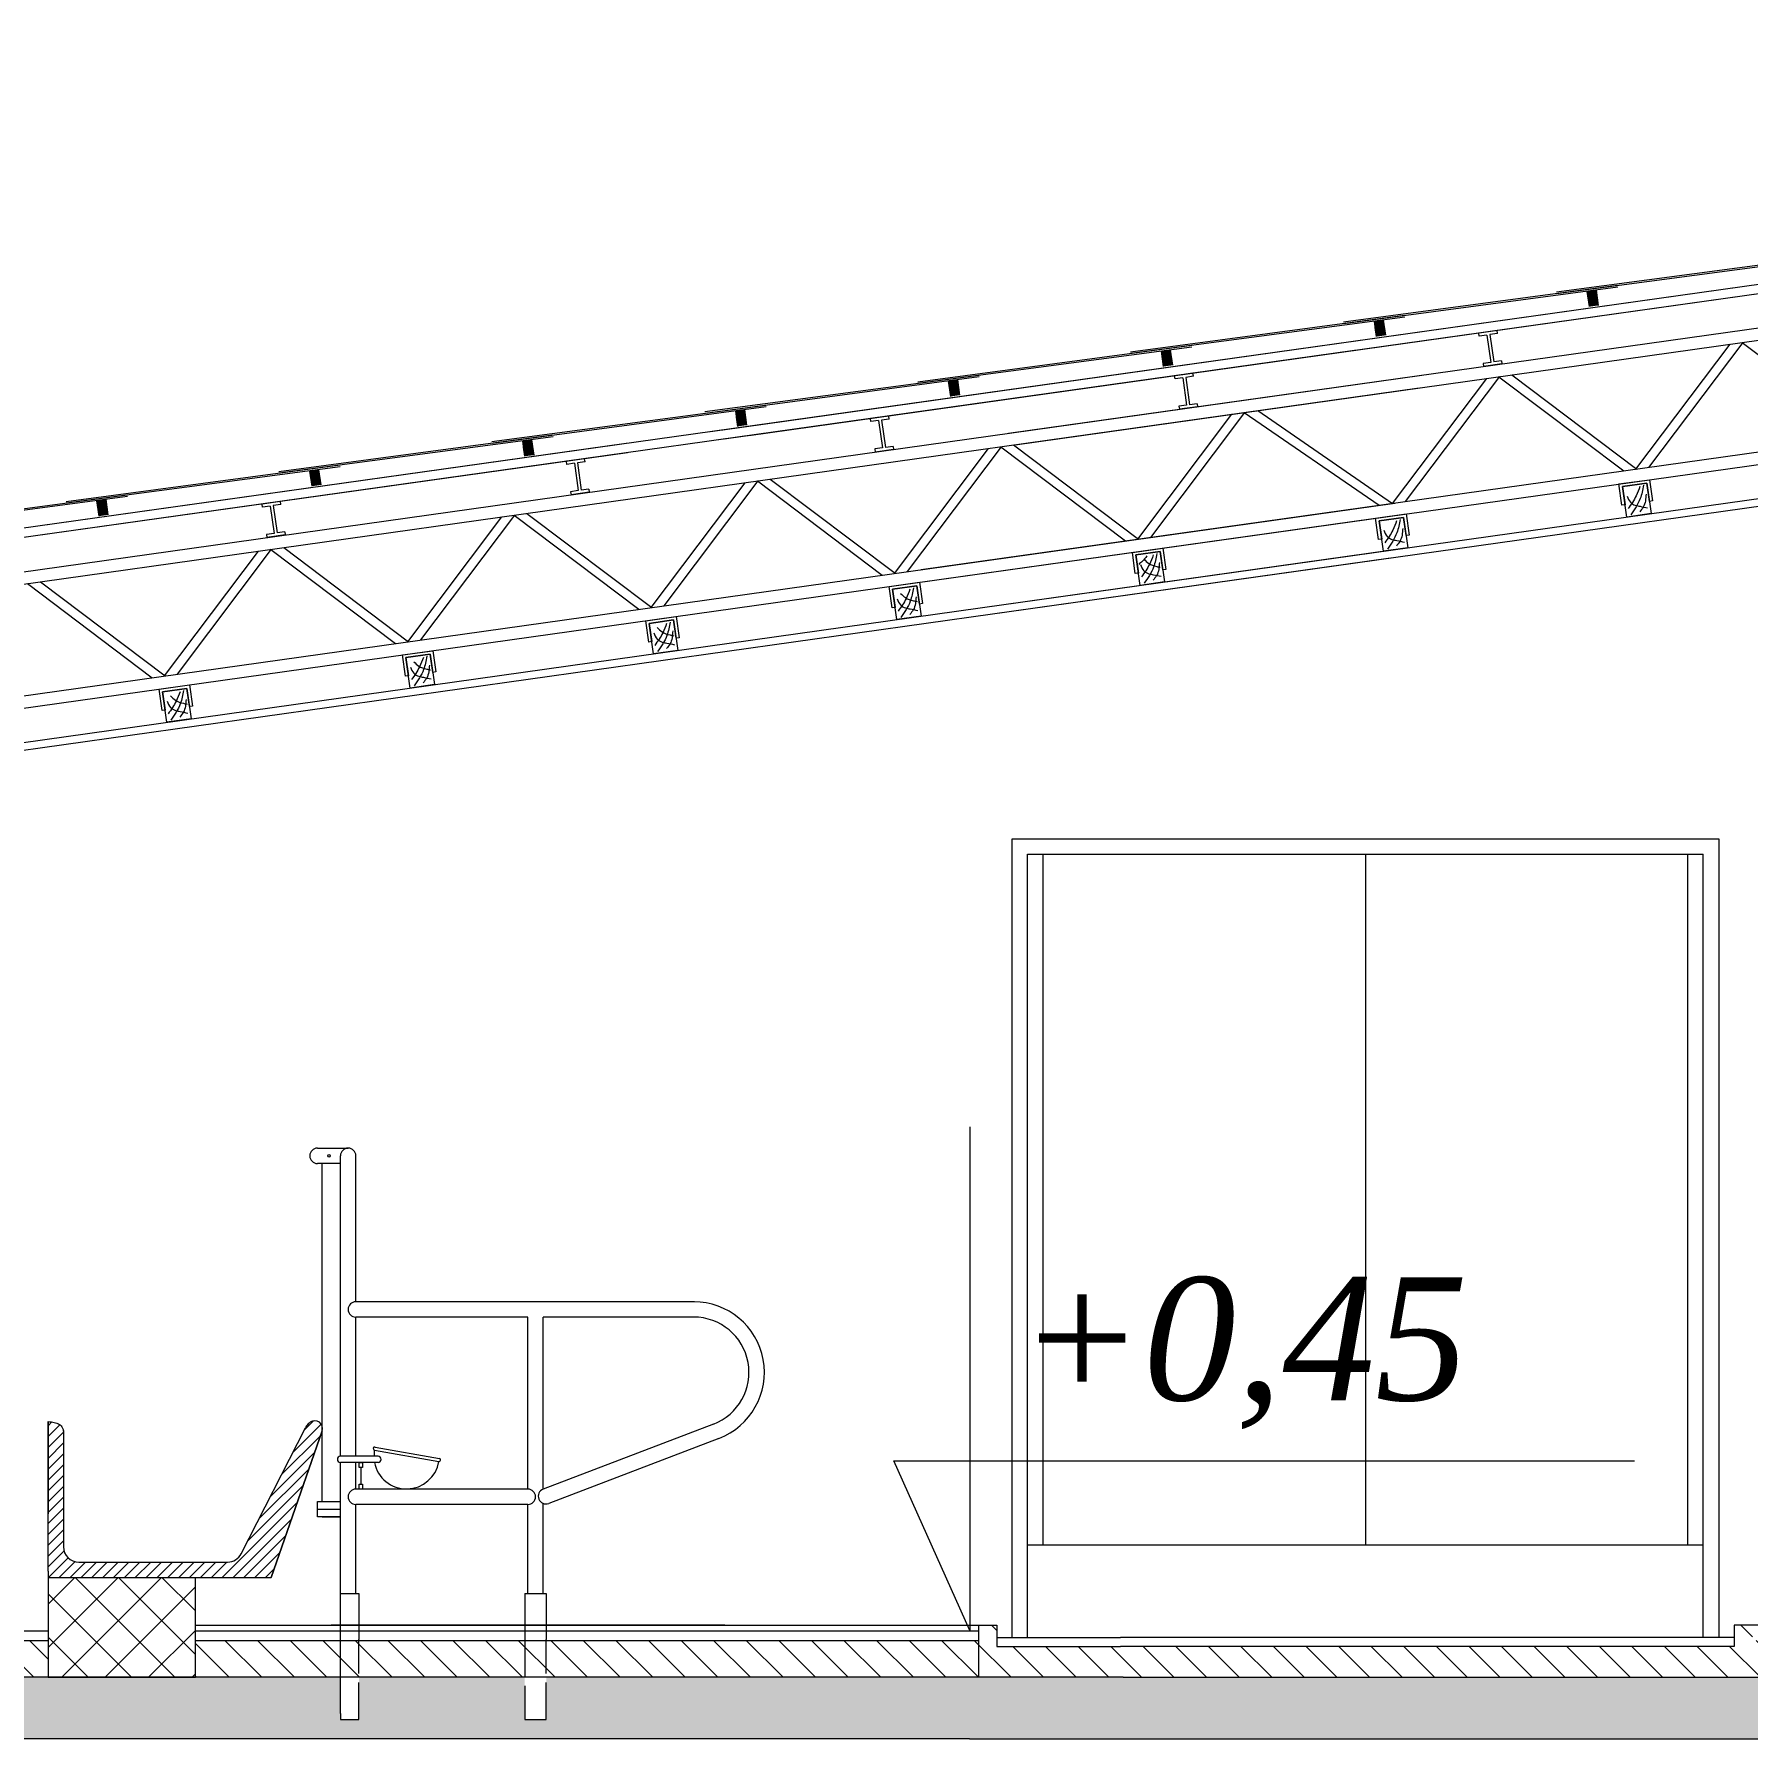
# Model space of a CAD drawing. Header units: millimetres. Extents: x 73 to 57768, y -40361 to 10065.
# Drawn here: x 37302 to 37860, y 7061 to 7615 of the extents above; entities that cross this region are included whole.
import ezdxf

# ---------------------------------------------------------------- set-up
doc = ezdxf.new("R2010")
doc.units = ezdxf.units.MM
doc.linetypes.add('ACAD_ISO02W100', pattern=[15, 12, -3])
doc.layers.add('pogled', color=7, linetype='Continuous', lineweight=5, true_color=0x8db1c3)
doc.layers.add('tanka', color=140, linetype='Continuous', lineweight=9)
doc.layers.add('zidovi', color=195, linetype='Continuous', lineweight=5)
doc.styles.add('zlaja', font='verdana.TTF', dxfattribs={"height": 40})
pattern_1 = [(135, (56901.917, 3973.587), (5.3033009, 5.3033009), [])]

msp = doc.modelspace()

# ---------------------------------------------------------------- hatches: boundary and pattern name
at = {"layer": 'pogled'}
for points in [[(37810.444, 7532.167), (37807.473, 7531.75), (37808.169, 7526.798), (37811.139, 7527.216)], [(37741.125, 7522.425), (37738.154, 7522.007), (37738.85, 7517.056), (37741.821, 7517.474)], [(37671.806, 7512.683), (37668.835, 7512.265), (37669.531, 7507.314), (37672.502, 7507.731)], [(37602.487, 7502.941), (37599.516, 7502.523), (37600.212, 7497.572), (37603.183, 7497.989)], [(37533.169, 7493.199), (37530.198, 7492.781), (37530.894, 7487.83), (37533.864, 7488.247)], [(37463.85, 7483.456), (37460.879, 7483.039), (37461.575, 7478.088), (37464.546, 7478.505)], [(37394.531, 7473.714), (37391.56, 7473.297), (37392.256, 7468.345), (37395.227, 7468.763)], [(37325.212, 7463.972), (37322.241, 7463.555), (37322.937, 7458.603), (37325.908, 7459.021)]]:
    msp.add_hatch(color=256, dxfattribs=at).paths.add_polyline_path(points)
at = {"layer": 'tanka'}
h = msp.add_hatch(dxfattribs=at)
h.set_pattern_fill('ANSI31', color=256, scale=20, style=0)
h.set_pattern_definition([(45, (29526.2324, 3653.2912), (-1.76776695, 1.76776695), [])])
edge = h.paths.add_edge_path()
edge.add_arc((37364.76, 7123.082), 5, 270, 332.97952, ccw=False)
edge.add_line((37364.76, 7118.082), (37316.332, 7118.082))
edge.add_arc((37316.332, 7123.082), 5, 180, 270, ccw=False)
edge.add_line((37311.332, 7123.082), (37311.332, 7141.882))
edge.add_line((37311.332, 7141.882), (37311.332, 7158.929))
edge.add_spline(control_points=[(37311.332, 7158.929), (37311.38, 7159.72), (37311.465, 7161.101), (37310.468, 7162.751), (37308.975, 7163.407), (37307.639, 7163.725), (37306.69, 7163.803), (37306.332, 7163.833)], knot_values=[0, 0, 0, 0, 2.3355604, 4.0817695, 5.3443707, 7.120445, 8.1969062, 8.1969062, 8.1969062, 8.1969062], degree=3, periodic=0)
edge.add_line((37306.332, 7163.833), (37306.332, 7133.833))
edge.add_line((37306.332, 7133.833), (37306.332, 7115.082))
edge.add_line((37306.332, 7115.082), (37306.332, 7113.082))
edge.add_line((37306.332, 7113.082), (37378.932, 7113.082))
edge.add_line((37378.932, 7113.082), (37395.528, 7160.771))
edge.add_arc((37393.167, 7161.593), 2.5, 340.81224, 476.37895)
edge.add_spline(control_points=[(37392.056, 7163.833), (37391.573, 7163.532), (37391.09, 7163.232), (37390.738, 7162.815)], knot_values=[0, 0, 0, 0, 1.6652087, 1.6652087, 1.6652087, 1.6652087], degree=3, periodic=0)
edge.add_spline(control_points=[(37390.738, 7162.815), (37390.787, 7162.876), (37391.058, 7163.182), (37391.405, 7163.417), (37391.687, 7163.608)], knot_values=[0, 0, 0, 0, 0.2369693, 1.2430583, 1.2430583, 1.2430583, 1.2430583], degree=3, periodic=0)
edge.add_spline(control_points=[(37390.738, 7162.815), (37390.481, 7162.501), (37390.288, 7162.128), (37390.095, 7161.755)], knot_values=[1.2430583, 1.2430583, 1.2430583, 1.2430583, 2.475828, 2.475828, 2.475828, 2.475828], degree=3, periodic=0)
edge.add_line((37390.095, 7161.755), (37369.214, 7120.81))
h = msp.add_hatch(dxfattribs=at)
h.set_pattern_fill('ANSI37', color=256, scale=80, style=0)
h.set_pattern_definition([(135, (56901.917, 3973.587), (7.071068, 7.071068), []), (45, (56901.917, 3973.587), (7.071068, -7.071068), [])])
h.paths.add_polyline_path([(37306.332, 7080.582), (37306.332, 7103.082), (37306.332, 7113.082), (37354.332, 7113.082), (37354.332, 7080.582)])
h = msp.add_hatch(dxfattribs=at)
h.set_pattern_fill('ANSI31', color=256, scale=60, style=0)
h.set_pattern_definition(pattern_1)
h.paths.add_polyline_path([(38164.151, 7092.582), (38433.148, 7092.582), (38433.148, 7080.582), (38164.151, 7080.582)])
h.paths.add_polyline_path([(38068.956, 7092.582), (38116.151, 7092.582), (38116.151, 7080.582), (38068.956, 7080.582)])
h.paths.add_polyline_path([(38062.956, 7092.582), (38068.956, 7092.582), (38068.956, 7080.582), (38062.956, 7080.582)])
h.paths.add_polyline_path([(38008.956, 7092.582), (38062.956, 7092.582), (38062.956, 7080.582), (38008.956, 7080.582)])
h.paths.add_polyline_path([(38001.956, 7092.582), (38008.956, 7092.582), (38008.956, 7080.582), (38001.956, 7080.582)])
h.paths.add_polyline_path([(37906.508, 7092.582), (38001.956, 7092.582), (38001.956, 7080.582), (37906.508, 7080.582)])
h.paths.add_polyline_path([(37861.242, 7092.582), (37906.508, 7092.582), (37906.508, 7080.582), (37861.242, 7080.582)])
h.paths.add_polyline_path([(37609.242, 7097.582), (37615.242, 7097.582), (37615.242, 7090.582), (37655.507, 7090.582), (37855.242, 7090.582), (37855.242, 7097.582), (37861.242, 7097.582), (37861.242, 7080.582), (37656.332, 7080.582), (37609.242, 7080.582)])
h.paths.add_polyline_path([(37468.528, 7092.582), (37609.242, 7092.582), (37609.242, 7080.582), (37468.528, 7080.582)])
h.paths.add_polyline_path([(37461.528, 7092.582), (37468.528, 7092.582), (37468.528, 7080.582), (37461.528, 7080.582)])
h.paths.add_polyline_path([(37407.528, 7092.582), (37461.528, 7092.582), (37461.528, 7080.582), (37407.528, 7080.582)])
h.paths.add_polyline_path([(37401.528, 7092.582), (37407.528, 7092.582), (37407.528, 7080.582), (37401.528, 7080.582)])
h.paths.add_polyline_path([(37354.332, 7092.582), (37401.528, 7092.582), (37401.528, 7080.582), (37354.332, 7080.582)])
h = msp.add_hatch(dxfattribs=at)
h.set_pattern_fill('ANSI31', color=256, scale=60, style=0)
h.set_pattern_definition(pattern_1)
h.paths.add_polyline_path([(37045.242, 7092.582), (37306.332, 7092.582), (37306.332, 7080.582), (37045.242, 7080.582)])
h = msp.add_hatch(dxfattribs=at)
h.set_pattern_fill('AR-CONC', color=256, scale=3.5, style=0)
h.set_pattern_definition([(130, (56901.917, 3973.587), (-25.104106, -2.196325), [2.625, -28.875]), (185, (56901.917, 3973.587), (4.856297, 26.326725), [2.1, -23.1]), (79.5486, (56899.825, 3973.404), (-20.247828, 24.130384), [2.230907, -24.539974]), (133.8158, (56901.917, 3980.587), (-37.353437, -5.793166), [3.9375, -43.3125]), (83.3644, (56898.804, 3980.104), (-32.713195, 34.094125), [3.34636, -36.809955]), (188.8158, (56901.917, 3980.587), (-32.71317, 34.09415), [3.15, -34.65]), (159, (56898.417, 3978.837), (-20.891747, -14.091661), [2.625, -28.875]), (214, (56898.417, 3978.837), (-8.516037, 25.38025), [2.1, -23.1]), (108.5486, (56896.676, 3977.663), (-29.407792, 11.288567), [2.230907, -24.539974]), (142.5, (56901.917, 3973.587), (-0.425595, 11.651285), [0, -22.82, 0, -23.45, 0, -23.1875]), (172.5, (56901.917, 3973.587), (-9.207434, 13.80441), [0, -13.37, 0, -22.295, 0, -8.8375]), (212.5, (56909.722, 3973.587), (-18.6837853, -0.7894205), [0, -8.75, 0, -27.3, 0, -36.225]), (222.5, (56913.222, 3973.587), (-20.411516, 3.503674), [0, -11.375, 0, -18.13, 0, -25.725])])
h.paths.add_polyline_path([(37045.242, 7080.582), (37401.528, 7080.582), (37401.528, 7068.849), (37401.528, 7066.857), (37407.528, 7066.857), (37407.528, 7080.582), (37461.528, 7080.582), (37461.528, 7066.857), (37468.528, 7066.857), (37468.528, 7080.582), (37656.332, 7080.582), (37906.508, 7080.582), (37906.508, 7060.582), (37606.332, 7060.582), (37045.242, 7060.582)])

# ---------------------------------------------------------------- linework, layer by layer
at = {"layer": 'pogled'}
for p, q in [((38442.742, 7615.477), (37522.034, 7486.08)), ((38442.742, 7612.447), (37523.805, 7483.299)), ((37619, 7485.57), (38417.987, 7597.86)), ((37621.197, 7481.839), (38412.27, 7593.014)), ((38049.135, 7560.159), (37526.012, 7486.639)), ((37590.558, 7441.179), (38435.507, 7559.929)), ((38049.553, 7557.188), (37526.429, 7483.668)), ((38049.553, 7557.188), (37534.485, 7484.8)), ((37588.724, 7436.882), (38440.461, 7556.586)), ((37886.625, 7543.379), (37797.413, 7531.49)), ((37886.694, 7542.883), (37797.483, 7530.995)), ((37817.306, 7533.636), (37728.095, 7521.748)), ((37817.375, 7533.141), (37728.164, 7521.253)), ((37808.169, 7526.798), (37807.473, 7531.75)), ((37811.139, 7527.216), (37810.444, 7532.167)), ((37811.139, 7527.216), (37810.444, 7532.167)), ((37808.169, 7526.798), (37807.751, 7529.769)), ((37747.987, 7523.894), (37658.776, 7512.006)), ((37747.987, 7523.894), (37658.776, 7512.006)), ((37748.057, 7523.399), (37658.845, 7511.51)), ((37748.057, 7523.399), (37658.845, 7511.51)), ((37738.85, 7517.056), (37738.154, 7522.007)), ((37741.821, 7517.474), (37741.125, 7522.425)), ((37741.821, 7517.474), (37741.125, 7522.425)), ((37731.275, 7515.487), (36967.484, 7408.143)), ((37738.85, 7517.056), (37738.432, 7520.027)), ((37823.321, 7473.892), (37853.96, 7514.552)), ((37827.522, 7474.483), (37858.162, 7515.142)), ((37857.921, 7515.109), (37898.581, 7484.469)), ((37731.692, 7512.516), (36969.255, 7405.362)), ((37678.668, 7514.152), (37589.457, 7502.263)), ((37678.738, 7513.657), (37589.527, 7501.768)), ((37669.531, 7507.314), (37668.835, 7512.265)), ((37672.502, 7507.731), (37671.806, 7512.683)), ((37672.502, 7507.731), (37671.806, 7512.683)), ((36981.465, 7395.97), (37753.633, 7504.491)), ((37609.35, 7504.41), (37520.138, 7492.521)), ((37609.419, 7503.915), (37520.208, 7492.026)), ((37744.099, 7462.758), (37774.739, 7503.418)), ((37748.301, 7463.349), (37778.94, 7504.009)), ((37778.7, 7503.975), (37819.36, 7473.335)), ((37782.901, 7504.565), (37823.561, 7473.926)), ((36983.663, 7392.24), (37752.748, 7500.327)), ((37600.212, 7497.572), (37599.516, 7502.523)), ((37600.212, 7497.572), (37599.795, 7500.543)), ((37603.183, 7497.989), (37602.487, 7502.941)), ((37603.183, 7497.989), (37602.487, 7502.941)), ((37540.031, 7494.668), (37450.819, 7482.779)), ((37540.1, 7494.173), (37450.889, 7482.284)), ((37530.894, 7487.83), (37530.198, 7492.781)), ((37533.864, 7488.247), (37533.169, 7493.199)), ((37533.864, 7488.247), (37533.169, 7493.199)), ((37665.316, 7451.686), (37695.956, 7492.346)), ((37695.798, 7492.324), (37739.703, 7462.14)), ((37700.195, 7492.942), (37744.099, 7462.758)), ((37530.894, 7487.83), (37530.476, 7490.801)), ((37661.115, 7451.096), (37691.754, 7491.755)), ((37494.585, 7482.222), (36971.462, 7408.702)), ((37470.712, 7484.926), (37381.501, 7473.037)), ((37470.782, 7484.431), (37381.57, 7472.542)), ((37461.575, 7478.088), (37460.879, 7483.039)), ((37464.546, 7478.505), (37463.85, 7483.456)), ((37464.546, 7478.505), (37463.85, 7483.456)), ((37586.095, 7440.552), (37616.734, 7481.212)), ((37616.494, 7481.178), (37657.154, 7450.539)), ((37620.695, 7481.769), (37661.355, 7451.129)), ((37495.002, 7479.251), (36971.879, 7405.731)), ((37495.002, 7479.251), (36979.934, 7406.863)), ((37461.575, 7478.088), (37461.157, 7481.058)), ((37581.893, 7439.962), (37612.533, 7480.622)), ((37401.393, 7475.184), (37312.182, 7463.295)), ((37401.463, 7474.689), (37312.252, 7462.8)), ((37392.256, 7468.345), (37391.56, 7473.297)), ((37392.256, 7468.345), (37391.839, 7471.316)), ((37395.227, 7468.763), (37394.531, 7473.714)), ((37395.227, 7468.763), (37394.531, 7473.714)), ((37506.873, 7429.418), (37537.513, 7470.078)), ((37537.272, 7470.044), (37577.932, 7439.405)), ((37541.474, 7470.635), (37582.134, 7439.995)), ((37332.075, 7465.442), (37242.863, 7453.553)), ((37332.144, 7464.946), (37242.933, 7453.058)), ((37502.672, 7428.828), (37533.311, 7469.488)), ((36953.023, 7351.58), (37744.783, 7462.854)), ((37322.937, 7458.603), (37322.241, 7463.555)), ((37322.937, 7458.603), (37322.52, 7461.574)), ((37325.908, 7459.021), (37325.212, 7463.972)), ((37325.908, 7459.021), (37325.212, 7463.972)), ((37427.652, 7418.284), (37458.291, 7458.944)), ((37458.051, 7458.911), (37498.711, 7428.271)), ((37462.252, 7459.501), (37502.912, 7428.862)), ((36951.189, 7347.283), (37743.898, 7458.691)), ((37423.45, 7417.694), (37454.09, 7458.354)), ((37348.43, 7407.151), (37379.07, 7447.81)), ((37378.829, 7447.777), (37419.489, 7417.137)), ((37383.031, 7448.367), (37423.691, 7417.728)), ((37344.229, 7406.56), (37374.868, 7447.22)), ((37299.608, 7436.643), (37340.268, 7406.003)), ((37303.809, 7437.233), (37344.469, 7406.594)), ((37620.242, 7093.582), (37620.242, 7353.582)), ((37620.242, 7353.582), (37850.242, 7353.582)), ((37850.242, 7353.582), (37850.242, 7093.582)), ((37625.242, 7093.582), (37625.242, 7348.582)), ((37625.242, 7348.582), (37845.242, 7348.582)), ((37630.242, 7348.582), (37630.242, 7123.582)), ((37735.242, 7348.582), (37735.242, 7123.582)), ((37840.242, 7123.582), (37840.242, 7348.582)), ((37845.242, 7093.582), (37845.242, 7348.582)), ((37845.242, 7123.582), (37625.242, 7123.582))]:
    msp.add_line(p, q, dxfattribs=at)
at = {"layer": 'pogled', "linetype": 'Continuous'}
for p, q in [((37394.028, 7252.845), (37404.028, 7252.849)), ((37401.528, 7247.845), (37394.028, 7247.845)), ((37395.528, 7137.849), (37395.528, 7247.845)), ((37401.528, 7152.528), (37401.528, 7250.349)), ((37406.528, 7202.849), (37406.528, 7250.349)), ((37516.797, 7202.849), (37406.528, 7202.849)), ((37406.528, 7152.528), (37406.528, 7197.849)), ((37462.528, 7197.849), (37406.528, 7197.849)), ((37462.528, 7141.849), (37462.528, 7197.849)), ((37467.528, 7141.849), (37467.528, 7197.849)), ((37516.528, 7197.849), (37467.528, 7197.849)), ((37522.954, 7163.036), (37467.528, 7141.849)), ((37524.74, 7158.365), (37469.313, 7137.179)), ((37413.771, 7152.528), (37401.528, 7152.528)), ((37412.623, 7154.551), (37433.54, 7150.83)), ((37412.798, 7155.536), (37433.715, 7151.814)), ((37401.528, 7068.849), (37401.528, 7150.528)), ((37413.771, 7150.528), (37401.528, 7150.528)), ((37406.528, 7141.849), (37406.528, 7150.528)), ((37408.155, 7148.887), (37408.155, 7143.49)), ((37462.528, 7141.849), (37406.528, 7141.849)), ((37394.028, 7132.849), (37394.028, 7137.849)), ((37394.028, 7137.849), (37401.528, 7137.849)), ((37394.028, 7135.349), (37401.528, 7135.349)), ((37462.528, 7136.849), (37406.528, 7136.849)), ((37406.528, 7107.849), (37406.528, 7136.849)), ((37462.528, 7107.849), (37462.528, 7136.849)), ((37467.528, 7107.849), (37467.528, 7137.179)), ((37401.528, 7132.849), (37394.028, 7132.849)), ((37395.528, 7132.849), (37401.528, 7132.849)), ((37401.528, 7107.849), (37407.528, 7107.849)), ((37407.528, 7107.849), (37407.528, 7092.849)), ((37461.528, 7107.849), (37468.528, 7107.849)), ((37461.528, 7107.849), (37461.528, 7092.849)), ((37468.528, 7107.849), (37468.528, 7092.849)), ((37526.63, 7097.582), (37398.472, 7097.582))]:
    msp.add_line(p, q, dxfattribs=at)
at = {"layer": 'pogled', "linetype": 'ACAD_ISO02W100'}
for p, q in [((37407.528, 7066.857), (37407.528, 7092.849)), ((37461.528, 7092.849), (37461.528, 7066.857)), ((37468.528, 7066.857), (37468.528, 7092.849)), ((37401.528, 7068.849), (37401.528, 7066.857)), ((37401.528, 7066.857), (37407.528, 7066.857)), ((37461.528, 7066.857), (37468.528, 7066.857))]:
    msp.add_line(p, q, dxfattribs=at)
at = {"layer": 'pogled'}
for points in [[(37819.748, 7462.282), (37818.757, 7462.143), (37817.783, 7469.074), (37827.686, 7470.466), (37828.66, 7463.534), (37827.67, 7463.395), (37826.835, 7469.337), (37818.913, 7468.223)], [(37818.913, 7468.223), (37826.835, 7469.337), (37828.226, 7459.434), (37820.304, 7458.321)], [(37740.526, 7451.148), (37739.536, 7451.009), (37738.562, 7457.941), (37748.464, 7459.332), (37749.439, 7452.401), (37748.448, 7452.261), (37747.613, 7458.203), (37739.691, 7457.09)], [(37739.691, 7457.09), (37747.613, 7458.203), (37749.005, 7448.3), (37741.083, 7447.187)], [(37661.305, 7440.014), (37660.314, 7439.875), (37659.34, 7446.807), (37669.243, 7448.199), (37670.217, 7441.267), (37669.227, 7441.127), (37668.392, 7447.069), (37660.47, 7445.956)], [(37661.305, 7440.014), (37660.314, 7439.875), (37659.34, 7446.807), (37669.243, 7448.199), (37670.217, 7441.267), (37669.227, 7441.127), (37668.392, 7447.069), (37660.47, 7445.956)], [(37660.47, 7445.956), (37668.392, 7447.069), (37669.784, 7437.166), (37661.861, 7436.053)], [(37660.47, 7445.956), (37668.392, 7447.069), (37669.784, 7437.166), (37661.861, 7436.053)], [(37582.083, 7428.88), (37581.093, 7428.741), (37580.119, 7435.673), (37590.021, 7437.065), (37590.996, 7430.133), (37590.005, 7429.994), (37589.17, 7435.935), (37581.248, 7434.822)], [(37581.248, 7434.822), (37589.17, 7435.935), (37590.562, 7426.033), (37582.64, 7424.919)], [(37502.862, 7417.746), (37501.872, 7417.607), (37500.897, 7424.539), (37510.8, 7425.931), (37511.774, 7418.999), (37510.784, 7418.86), (37509.949, 7424.801), (37502.027, 7423.688)], [(37502.027, 7423.688), (37509.949, 7424.801), (37511.341, 7414.899), (37503.419, 7413.785)], [(37423.64, 7406.613), (37422.65, 7406.473), (37421.676, 7413.405), (37431.579, 7414.797), (37432.553, 7407.865), (37431.563, 7407.726), (37430.727, 7413.668), (37422.805, 7412.554)], [(37422.805, 7412.554), (37430.727, 7413.668), (37432.119, 7403.765), (37424.197, 7402.651)], [(37344.419, 7395.479), (37343.429, 7395.34), (37342.454, 7402.271), (37352.357, 7403.663), (37353.331, 7396.731), (37352.341, 7396.592), (37351.506, 7402.534), (37343.584, 7401.42)], [(37343.584, 7401.42), (37351.506, 7402.534), (37352.898, 7392.631), (37344.976, 7391.518)]]:
    msp.add_lwpolyline(points, close=True, dxfattribs=at)
msp.add_lwpolyline([(37606.47, 7259.828), (37606.47, 7095.789), (37581.741, 7151.028), (37822.789, 7151.028)], dxfattribs=at)
at = {"layer": 'pogled', "linetype": 'Continuous'}
for points in [[(37407.649, 7150.528), (37408.66, 7150.528), (37408.66, 7148.887), (37407.649, 7148.887)], [(37407.649, 7143.49), (37408.66, 7143.49), (37408.66, 7141.849), (37407.649, 7141.849)]]:
    msp.add_lwpolyline(points, close=True, dxfattribs=at)
msp.add_circle((37397.778, 7250.345), 0.388, dxfattribs=at)
for centre, radius, start, end in [((37394.028, 7250.345), 2.5, 90, 270), ((37404.028, 7250.349), 2.5, 0, 180), ((37406.528, 7200.349), 2.5, 90, 270), ((37516.528, 7179.849), 23, 290.91893, 90), ((37516.528, 7179.849), 18, 290.91893, 90), ((37401.528, 7151.528), 1, 90, 270), ((37412.71, 7155.043), 0.5, 79.91254, 259.91254), ((37423.052, 7152.528), 10.624, 169.02468, 180), ((37413.771, 7151.528), 1, 270, 90), ((37423.052, 7152.528), 10.624, 190.85079, 350.80041), ((37433.627, 7151.322), 0.5, 259.91254, 79.91254), ((37406.528, 7139.349), 2.5, 90, 270), ((37462.528, 7139.349), 2.5, 270, 90), ((37468.42, 7139.514), 2.5, 110.91893, 290.91893)]:
    msp.add_arc(centre, radius, start, end, dxfattribs=at)
at = {"layer": 'pogled'}
for points in [[(37820.42, 7465.134), (37821.54, 7463.097), (37823.101, 7462.13), (37824.655, 7461.8), (37827.121, 7461.275)], [(37824.609, 7468.231), (37823.36, 7465.18), (37820.758, 7461.075)], [(37825.763, 7468.66), (37824.691, 7464.297), (37821.628, 7459.02)], [(37826.592, 7465.763), (37825.688, 7461.509), (37824.518, 7459.994)], [(37741.199, 7454), (37742.319, 7451.963), (37743.879, 7450.996), (37745.433, 7450.666), (37747.899, 7450.142)], [(37745.388, 7457.097), (37744.139, 7454.046), (37741.537, 7449.941)], [(37746.542, 7457.526), (37745.47, 7453.163), (37742.406, 7447.886)], [(37747.37, 7454.629), (37746.466, 7450.376), (37745.297, 7448.86)], [(37664.042, 7445.626), (37662.54, 7443.834), (37661.444, 7442.91)], [(37664.042, 7445.626), (37662.54, 7443.834), (37661.444, 7442.91)], [(37661.977, 7442.867), (37663.098, 7440.829), (37664.658, 7439.862), (37666.212, 7439.532), (37668.678, 7439.008)], [(37661.977, 7442.867), (37663.098, 7440.829), (37664.658, 7439.862), (37666.212, 7439.532), (37668.678, 7439.008)], [(37666.166, 7445.963), (37664.917, 7442.912), (37662.315, 7438.808)], [(37666.166, 7445.963), (37664.917, 7442.912), (37662.315, 7438.808)], [(37663.122, 7444.599), (37664.664, 7443.213), (37667.273, 7442.2), (37668.455, 7441.948)], [(37663.122, 7444.599), (37664.664, 7443.213), (37667.273, 7442.2), (37668.455, 7441.948)], [(37667.32, 7446.392), (37666.248, 7442.029), (37663.185, 7436.753)], [(37667.32, 7446.392), (37666.248, 7442.029), (37663.185, 7436.753)], [(37668.149, 7443.495), (37667.245, 7439.242), (37666.075, 7437.726)], [(37668.149, 7443.495), (37667.245, 7439.242), (37666.075, 7437.726)], [(37582.756, 7431.733), (37583.876, 7429.695), (37585.436, 7428.728), (37586.99, 7428.398), (37589.456, 7427.874)], [(37586.945, 7434.83), (37585.696, 7431.778), (37583.094, 7427.674)], [(37583.901, 7433.465), (37585.442, 7432.079), (37588.052, 7431.066), (37589.234, 7430.815)], [(37588.099, 7435.258), (37587.027, 7430.895), (37583.963, 7425.619)], [(37588.927, 7432.362), (37588.023, 7428.108), (37586.854, 7426.592)], [(37503.534, 7420.599), (37504.655, 7418.561), (37506.215, 7417.595), (37507.769, 7417.264), (37510.235, 7416.74)], [(37507.723, 7423.696), (37506.475, 7420.644), (37503.872, 7416.54)], [(37504.679, 7422.332), (37506.221, 7420.945), (37508.83, 7419.932), (37510.012, 7419.681)], [(37508.877, 7424.124), (37507.805, 7419.762), (37504.742, 7414.485)], [(37509.706, 7421.228), (37508.802, 7416.974), (37507.632, 7415.458)], [(37424.313, 7409.465), (37425.433, 7407.427), (37426.993, 7406.461), (37428.547, 7406.13), (37431.013, 7405.606)], [(37428.502, 7412.562), (37427.253, 7409.51), (37424.651, 7405.406)], [(37425.458, 7411.198), (37426.999, 7409.811), (37429.609, 7408.798), (37430.791, 7408.547)], [(37429.656, 7412.99), (37428.584, 7408.628), (37425.52, 7403.351)], [(37430.485, 7410.094), (37429.58, 7405.84), (37428.411, 7404.325)], [(37345.091, 7398.331), (37346.212, 7396.293), (37347.772, 7395.327), (37349.326, 7394.997), (37351.792, 7394.472)], [(37349.281, 7401.428), (37348.032, 7398.377), (37345.429, 7394.272)], [(37346.236, 7400.064), (37347.778, 7398.678), (37350.387, 7397.664), (37351.57, 7397.413)], [(37350.434, 7401.857), (37349.363, 7397.494), (37346.299, 7392.217)], [(37351.263, 7398.96), (37350.359, 7394.706), (37349.189, 7393.191)]]:
    msp.add_spline(points, degree=3, dxfattribs=at)
at = {"layer": 'zidovi'}
for p, q in [((37609.792, 7428.735), (38425.705, 7543.404)), ((37612.292, 7426.562), (38426.354, 7540.971)), ((37778.09, 7519.037), (37772.149, 7518.202)), ((37778.09, 7519.037), (37772.149, 7518.202)), ((37778.09, 7519.037), (37772.149, 7518.202)), ((37772.288, 7517.211), (37772.149, 7518.202)), ((37772.288, 7517.211), (37772.149, 7518.202)), ((37772.288, 7517.211), (37772.149, 7518.202)), ((37774.764, 7517.559), (37772.288, 7517.211)), ((37774.764, 7517.559), (37772.288, 7517.211)), ((37774.764, 7517.559), (37772.288, 7517.211)), ((37774.764, 7517.559), (37776.016, 7508.647)), ((37774.764, 7517.559), (37776.016, 7508.647)), ((37774.764, 7517.559), (37776.016, 7508.647)), ((37778.23, 7518.046), (37775.754, 7517.698)), ((37778.23, 7518.046), (37775.754, 7517.698)), ((37778.23, 7518.046), (37775.754, 7517.698)), ((37775.754, 7517.698), (37777.007, 7508.786)), ((37775.754, 7517.698), (37777.007, 7508.786)), ((37775.754, 7517.698), (37777.007, 7508.786)), ((37778.23, 7518.046), (37778.09, 7519.037)), ((37778.23, 7518.046), (37778.09, 7519.037)), ((37778.23, 7518.046), (37778.09, 7519.037)), ((37779.482, 7509.134), (37777.007, 7508.786)), ((37779.482, 7509.134), (37777.007, 7508.786)), ((37779.482, 7509.134), (37777.007, 7508.786)), ((37779.482, 7509.134), (37779.621, 7508.144)), ((37779.482, 7509.134), (37779.621, 7508.144)), ((37779.482, 7509.134), (37779.621, 7508.144)), ((37679.064, 7505.119), (37673.122, 7504.284)), ((37679.064, 7505.119), (37673.122, 7504.284)), ((37679.064, 7505.119), (37673.122, 7504.284)), ((37673.261, 7503.294), (37673.122, 7504.284)), ((37673.261, 7503.294), (37673.122, 7504.284)), ((37673.261, 7503.294), (37673.122, 7504.284)), ((37675.737, 7503.642), (37673.261, 7503.294)), ((37675.737, 7503.642), (37673.261, 7503.294)), ((37675.737, 7503.642), (37673.261, 7503.294)), ((37675.737, 7503.642), (37676.989, 7494.729)), ((37675.737, 7503.642), (37676.989, 7494.729)), ((37675.737, 7503.642), (37676.989, 7494.729)), ((37679.203, 7504.129), (37676.727, 7503.781)), ((37679.203, 7504.129), (37676.727, 7503.781)), ((37679.203, 7504.129), (37676.727, 7503.781)), ((37676.727, 7503.781), (37677.98, 7494.869)), ((37676.727, 7503.781), (37677.98, 7494.869)), ((37676.727, 7503.781), (37677.98, 7494.869)), ((37679.203, 7504.129), (37679.064, 7505.119)), ((37679.203, 7504.129), (37679.064, 7505.119)), ((37679.203, 7504.129), (37679.064, 7505.119)), ((37776.016, 7508.647), (37773.541, 7508.299)), ((37776.016, 7508.647), (37773.541, 7508.299)), ((37776.016, 7508.647), (37773.541, 7508.299)), ((37773.541, 7508.299), (37773.68, 7507.309)), ((37773.541, 7508.299), (37773.68, 7507.309)), ((37773.541, 7508.299), (37773.68, 7507.309)), ((37779.621, 7508.144), (37773.68, 7507.309)), ((37779.621, 7508.144), (37773.68, 7507.309)), ((37779.621, 7508.144), (37773.68, 7507.309)), ((37676.989, 7494.729), (37674.514, 7494.382)), ((37676.989, 7494.729), (37674.514, 7494.382)), ((37676.989, 7494.729), (37674.514, 7494.382)), ((37674.514, 7494.382), (37674.653, 7493.391)), ((37674.514, 7494.382), (37674.653, 7493.391)), ((37674.514, 7494.382), (37674.653, 7493.391)), ((37680.595, 7494.226), (37674.653, 7493.391)), ((37680.595, 7494.226), (37674.653, 7493.391)), ((37680.595, 7494.226), (37674.653, 7493.391)), ((37680.455, 7495.217), (37677.98, 7494.869)), ((37680.455, 7495.217), (37677.98, 7494.869)), ((37680.455, 7495.217), (37677.98, 7494.869)), ((37680.455, 7495.217), (37680.595, 7494.226)), ((37680.455, 7495.217), (37680.595, 7494.226)), ((37680.455, 7495.217), (37680.595, 7494.226)), ((37580.037, 7491.202), (37574.095, 7490.367)), ((37580.037, 7491.202), (37574.095, 7490.367)), ((37580.037, 7491.202), (37574.095, 7490.367)), ((37574.234, 7489.377), (37574.095, 7490.367)), ((37574.234, 7489.377), (37574.095, 7490.367)), ((37574.234, 7489.377), (37574.095, 7490.367)), ((37576.71, 7489.725), (37574.234, 7489.377)), ((37576.71, 7489.725), (37574.234, 7489.377)), ((37576.71, 7489.725), (37574.234, 7489.377)), ((37576.71, 7489.725), (37577.963, 7480.812)), ((37576.71, 7489.725), (37577.963, 7480.812)), ((37576.71, 7489.725), (37577.963, 7480.812)), ((37580.176, 7490.212), (37577.7, 7489.864)), ((37580.176, 7490.212), (37577.7, 7489.864)), ((37580.176, 7490.212), (37577.7, 7489.864)), ((37577.7, 7489.864), (37578.953, 7480.951)), ((37577.7, 7489.864), (37578.953, 7480.951)), ((37577.7, 7489.864), (37578.953, 7480.951)), ((37580.176, 7490.212), (37580.037, 7491.202)), ((37580.176, 7490.212), (37580.037, 7491.202)), ((37580.176, 7490.212), (37580.037, 7491.202)), ((37581.429, 7481.299), (37578.953, 7480.951)), ((37581.429, 7481.299), (37578.953, 7480.951)), ((37581.429, 7481.299), (37578.953, 7480.951)), ((37581.429, 7481.299), (37581.568, 7480.309)), ((37581.429, 7481.299), (37581.568, 7480.309)), ((37581.429, 7481.299), (37581.568, 7480.309)), ((37481.01, 7477.285), (37475.068, 7476.45)), ((37481.01, 7477.285), (37475.068, 7476.45)), ((37481.01, 7477.285), (37475.068, 7476.45)), ((37475.208, 7475.459), (37475.068, 7476.45)), ((37475.208, 7475.459), (37475.068, 7476.45)), ((37475.208, 7475.459), (37475.068, 7476.45)), ((37477.683, 7475.807), (37475.208, 7475.459)), ((37477.683, 7475.807), (37475.208, 7475.459)), ((37477.683, 7475.807), (37475.208, 7475.459)), ((37477.683, 7475.807), (37478.936, 7466.895)), ((37477.683, 7475.807), (37478.936, 7466.895)), ((37477.683, 7475.807), (37478.936, 7466.895)), ((37481.149, 7476.294), (37478.674, 7475.946)), ((37481.149, 7476.294), (37478.674, 7475.946)), ((37481.149, 7476.294), (37478.674, 7475.946)), ((37478.674, 7475.946), (37479.926, 7467.034)), ((37478.674, 7475.946), (37479.926, 7467.034)), ((37478.674, 7475.946), (37479.926, 7467.034)), ((37481.149, 7476.294), (37481.01, 7477.285)), ((37481.149, 7476.294), (37481.01, 7477.285)), ((37481.149, 7476.294), (37481.01, 7477.285)), ((37577.963, 7480.812), (37575.487, 7480.464)), ((37577.963, 7480.812), (37575.487, 7480.464)), ((37577.963, 7480.812), (37575.487, 7480.464)), ((37575.487, 7480.464), (37575.626, 7479.474)), ((37575.487, 7480.464), (37575.626, 7479.474)), ((37575.487, 7480.464), (37575.626, 7479.474)), ((37581.568, 7480.309), (37575.626, 7479.474)), ((37581.568, 7480.309), (37575.626, 7479.474)), ((37581.568, 7480.309), (37575.626, 7479.474)), ((37478.936, 7466.895), (37476.46, 7466.547)), ((37478.936, 7466.895), (37476.46, 7466.547)), ((37478.936, 7466.895), (37476.46, 7466.547)), ((37476.46, 7466.547), (37476.599, 7465.557)), ((37476.46, 7466.547), (37476.599, 7465.557)), ((37476.46, 7466.547), (37476.599, 7465.557)), ((37482.541, 7466.392), (37476.599, 7465.557)), ((37482.541, 7466.392), (37476.599, 7465.557)), ((37482.541, 7466.392), (37476.599, 7465.557)), ((37482.402, 7467.382), (37479.926, 7467.034)), ((37482.402, 7467.382), (37479.926, 7467.034)), ((37482.402, 7467.382), (37479.926, 7467.034)), ((37482.402, 7467.382), (37482.541, 7466.392)), ((37482.402, 7467.382), (37482.541, 7466.392)), ((37482.402, 7467.382), (37482.541, 7466.392)), ((37381.983, 7463.367), (37376.042, 7462.532)), ((37381.983, 7463.367), (37376.042, 7462.532)), ((37381.983, 7463.367), (37376.042, 7462.532)), ((37376.181, 7461.542), (37376.042, 7462.532)), ((37376.181, 7461.542), (37376.042, 7462.532)), ((37376.181, 7461.542), (37376.042, 7462.532)), ((37378.656, 7461.89), (37376.181, 7461.542)), ((37378.656, 7461.89), (37376.181, 7461.542)), ((37378.656, 7461.89), (37376.181, 7461.542)), ((37378.656, 7461.89), (37379.909, 7452.978)), ((37378.656, 7461.89), (37379.909, 7452.978)), ((37378.656, 7461.89), (37379.909, 7452.978)), ((37382.122, 7462.377), (37379.647, 7462.029)), ((37382.122, 7462.377), (37379.647, 7462.029)), ((37382.122, 7462.377), (37379.647, 7462.029)), ((37379.647, 7462.029), (37380.899, 7453.117)), ((37379.647, 7462.029), (37380.899, 7453.117)), ((37379.647, 7462.029), (37380.899, 7453.117)), ((37382.122, 7462.377), (37381.983, 7463.367)), ((37382.122, 7462.377), (37381.983, 7463.367)), ((37382.122, 7462.377), (37381.983, 7463.367)), ((37383.375, 7453.465), (37380.899, 7453.117)), ((37383.375, 7453.465), (37380.899, 7453.117)), ((37383.375, 7453.465), (37380.899, 7453.117)), ((37383.375, 7453.465), (37383.514, 7452.474)), ((37383.375, 7453.465), (37383.514, 7452.474)), ((37383.375, 7453.465), (37383.514, 7452.474)), ((37379.909, 7452.978), (37377.433, 7452.63)), ((37379.909, 7452.978), (37377.433, 7452.63)), ((37379.909, 7452.978), (37377.433, 7452.63)), ((37377.433, 7452.63), (37377.573, 7451.639)), ((37377.433, 7452.63), (37377.573, 7451.639)), ((37377.433, 7452.63), (37377.573, 7451.639)), ((37383.514, 7452.474), (37377.573, 7451.639)), ((37383.514, 7452.474), (37377.573, 7451.639)), ((37383.514, 7452.474), (37377.573, 7451.639)), ((37055.242, 7350.798), (37743.964, 7447.592)), ((37057.742, 7348.625), (37743.411, 7444.989)), ((37306.332, 7115.082), (37306.332, 7163.833)), ((37306.332, 7115.082), (37306.332, 7163.833)), ((37306.332, 7163.833), (37306.332, 7133.833)), ((37306.332, 7163.833), (37306.332, 7133.833)), ((37311.332, 7158.929), (37311.332, 7123.082)), ((37369.214, 7120.81), (37390.095, 7161.755)), ((37369.214, 7120.81), (37390.095, 7161.755)), ((37395.528, 7160.771), (37378.932, 7113.082)), ((37378.932, 7113.082), (37395.528, 7160.771)), ((37378.932, 7113.082), (37395.528, 7160.771)), ((37395.528, 7160.771), (37378.932, 7113.082)), ((37311.332, 7141.882), (37311.332, 7123.082)), ((37306.332, 7115.082), (37306.332, 7113.082)), ((37306.332, 7115.082), (37306.332, 7113.082)), ((37306.332, 7115.082), (37306.332, 7113.082)), ((37306.332, 7115.082), (37306.332, 7113.082)), ((37306.332, 7113.082), (37378.932, 7113.082)), ((37306.332, 7113.082), (37378.932, 7113.082)), ((37306.332, 7113.082), (37378.932, 7113.082)), ((37306.332, 7113.082), (37306.332, 7103.082)), ((37306.332, 7113.082), (37306.332, 7103.082)), ((37316.332, 7118.082), (37364.76, 7118.082)), ((37316.332, 7118.082), (37364.76, 7118.082)), ((37354.332, 7080.582), (37354.332, 7113.082)), ((37306.332, 7103.082), (37306.332, 7088.082)), ((37306.332, 7103.082), (37306.332, 7080.582)), ((37354.332, 7097.582), (37615.242, 7097.582)), ((37609.242, 7097.582), (37609.242, 7080.582)), ((37615.242, 7097.582), (37615.242, 7090.582)), ((38116.151, 7097.582), (37855.242, 7097.582)), ((37855.242, 7097.582), (37855.242, 7090.582)), ((37306.332, 7095.582), (37045.242, 7095.582)), ((37045.242, 7092.582), (37306.332, 7092.582)), ((37609.242, 7095.582), (37354.332, 7095.582)), ((37354.332, 7092.582), (37609.242, 7092.582)), ((37615.242, 7093.582), (37655.507, 7093.582)), ((37615.242, 7090.582), (37655.507, 7090.582)), ((37855.242, 7093.582), (37655.507, 7093.582)), ((37855.242, 7090.582), (37655.507, 7090.582)), ((37656.332, 7080.582), (37045.242, 7080.582)), ((37306.332, 7080.582), (37354.332, 7080.582)), ((37656.332, 7080.582), (38433.148, 7080.582)), ((37606.332, 7060.582), (37045.242, 7060.582)), ((37606.332, 7060.582), (38433.148, 7060.582))]:
    msp.add_line(p, q, dxfattribs=at)
for centre, radius, start, end in [((37393.167, 7161.593), 2.5, 340.81224, 126.29507), ((37393.167, 7161.593), 2.5, 340.81224, 126.29507), ((37393.167, 7161.593), 2.5, 340.81224, 126.29507), ((37393.167, 7161.593), 2.5, 340.81224, 126.29507), ((37316.332, 7123.082), 5, 180, 270), ((37316.332, 7123.082), 5, 180, 270), ((37364.76, 7123.082), 5, 270, 332.97952), ((37364.76, 7123.082), 5, 270, 332.97952)]:
    msp.add_arc(centre, radius, start, end, dxfattribs=at)
msp.add_open_spline([(37306.332, 7163.833), (37306.69, 7163.803), (37307.639, 7163.725), (37308.975, 7163.407), (37310.468, 7162.751), (37311.149, 7161.624), (37311.305, 7160.845), (37311.332, 7160.633)], degree=3, knots=[0, 0, 0, 0, 1.0764611, 2.8525355, 4.1151367, 5.8613458, 6.5043148, 6.5043148, 6.5043148, 6.5043148], dxfattribs=at)
for points in [[(37306.332, 7163.833), (37307.403, 7163.724), (37309.129, 7163.305), (37310.251, 7162.727), (37311.2, 7161.261), (37311.332, 7158.929)], [(37306.332, 7163.833), (37307.403, 7163.724), (37309.129, 7163.305), (37310.251, 7162.727), (37311.2, 7161.261), (37311.332, 7158.929)], [(37392.056, 7163.833), (37390.738, 7162.815), (37390.095, 7161.755)], [(37391.687, 7163.608), (37390.893, 7162.99), (37390.095, 7161.755)]]:
    msp.add_spline(points, degree=3, dxfattribs=at)
msp.add_open_spline([(37311.332, 7141.882), (37311.402, 7141.324), (37311.367, 7140.751), (37311.332, 7140.178)], degree=3, dxfattribs=at)
msp.add_open_spline([(37311.332, 7141.882), (37311.402, 7141.324), (37311.367, 7140.751), (37311.332, 7140.178)], degree=3, dxfattribs=at)

# ---------------------------------------------------------------- texts
at = {"layer": 'pogled', "insert": (37622.091, 7210.757), "char_height": 40, "width": 219.8751, "attachment_point": 1, "style": 'zlaja'}
msp.add_mtext('{\\fBook Antiqua|b0|i1|c238|p18;+\\fBook Antiqua|b0|i1|c0|p18;0,\\fBook Antiqua|b0|i1|c238|p18;45}', dxfattribs=at)

doc.saveas('drawing.dxf')
